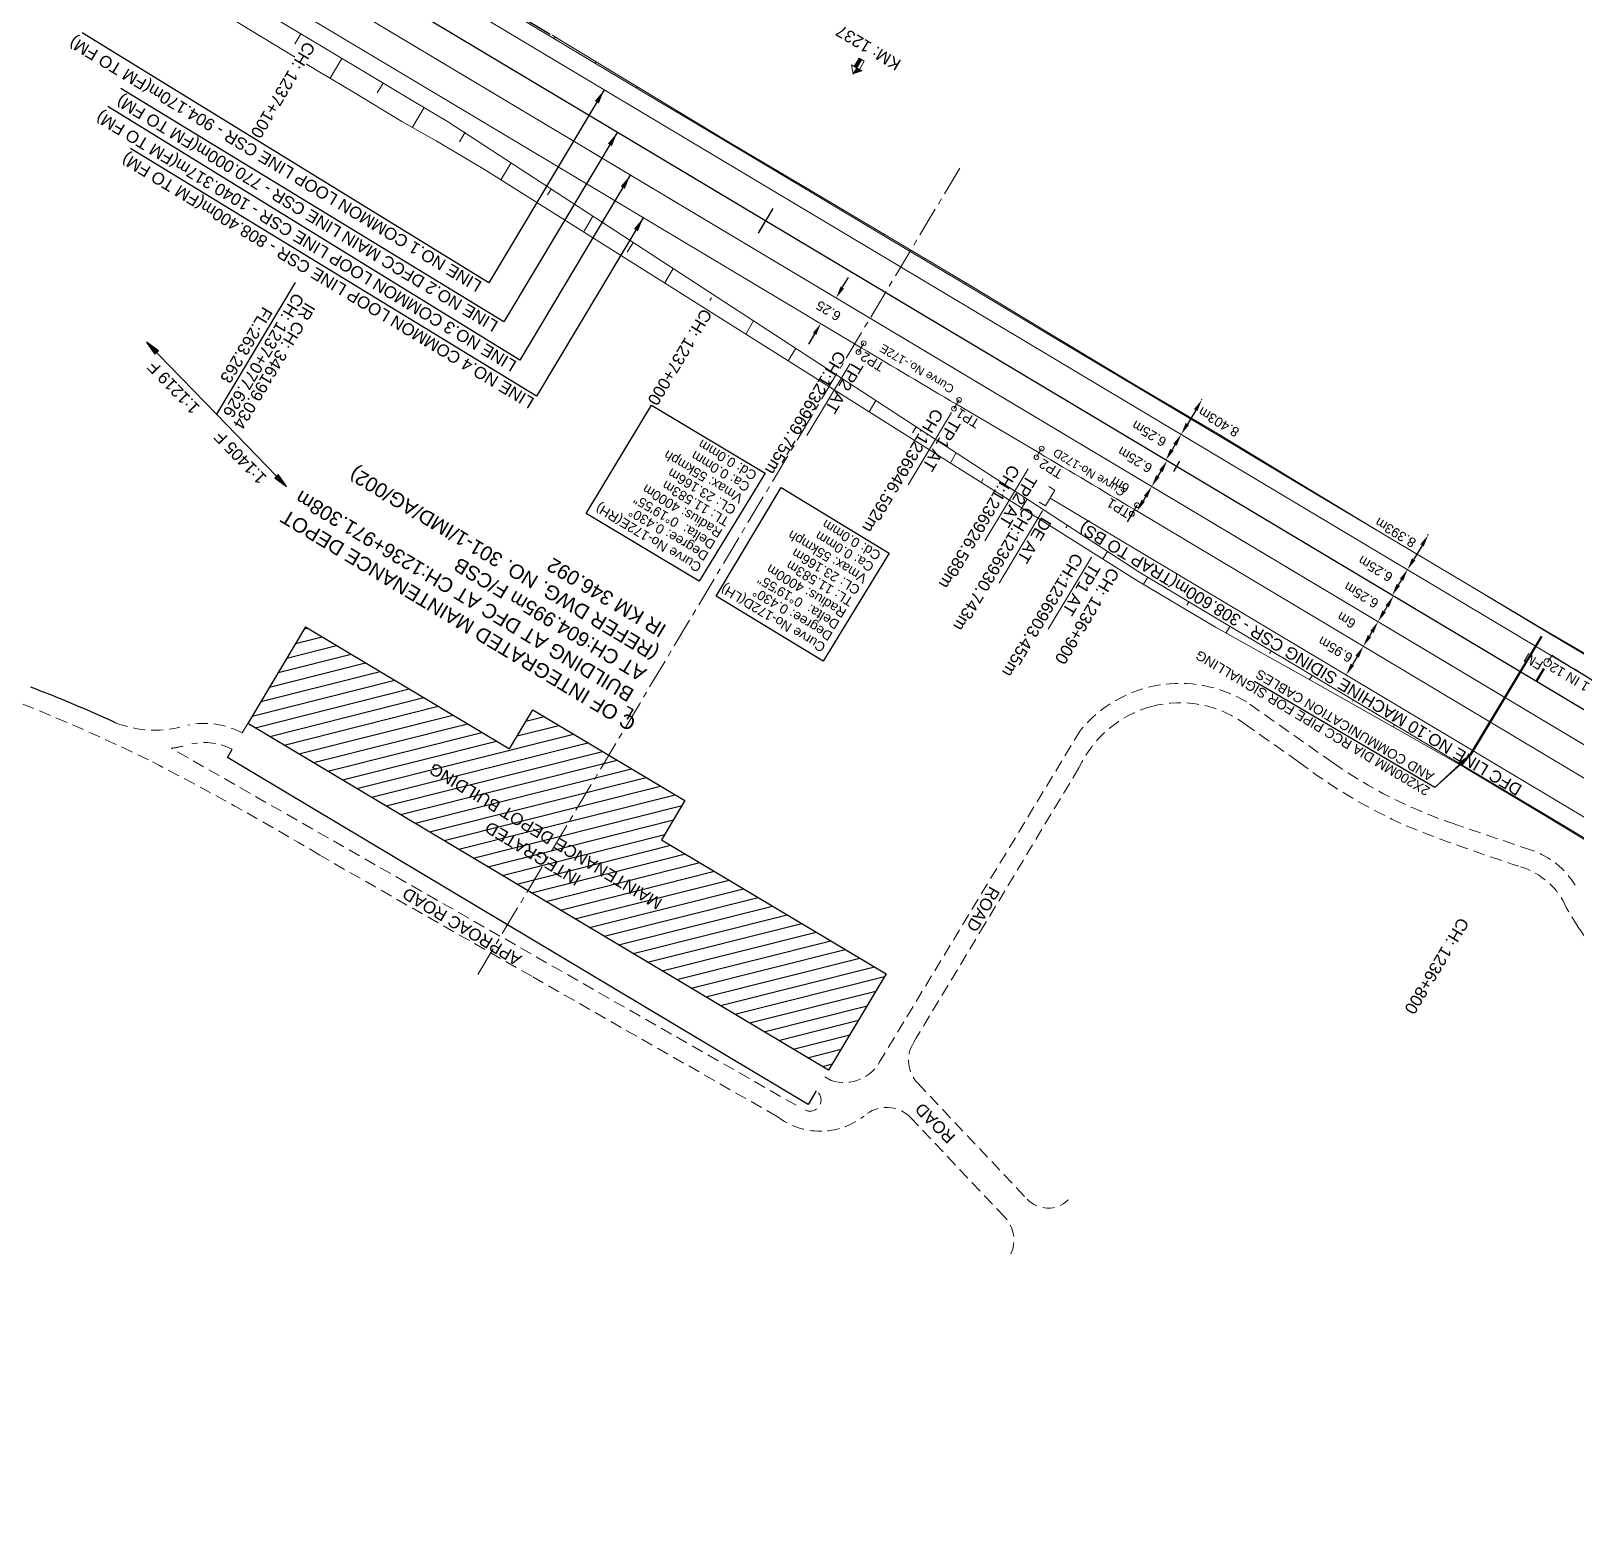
# Model space of a CAD drawing. Header units: metres. Extents: x 593990 to 611207, y 3401545 to 3411811.
# Drawn here: x 605850 to 606172.5, y 3404382.6 to 3404693.2 of the extents above; entities that cross this region are included whole.
import ezdxf
from ezdxf.enums import TextEntityAlignment as Align

# ---------------------------------------------------------------- set-up
doc = ezdxf.new("R2010")
doc.units = ezdxf.units.M
doc.header["$MEASUREMENT"] = 0
for name, pattern in [('CENTER', [2, 1.25, -0.25, 0.25, -0.25]), ('CENTER2', [1.125, 0.75, -0.125, 0.125, -0.125]), ('DASHED', [0.75, 0.5, -0.25])]:
    doc.linetypes.add(name, pattern=pattern)
for name, color, linetype, lineweight in [('C-ALIG-DG-LINE', 1, 'CENTER2', 70), ('C-ALIG-LABL-DG', 1, 'Continuous', 25), ('C-ALIG-LABL-DG-MARK', 1, 'Continuous', 25), ('Cardinal_Leader', 10, 'Continuous', 0), ('Km post', 1, 'Continuous', 13), ("NEW CHAWAPAIL STN. SRJ's", 10, 'Continuous', 0), ('Proposed Curve_Details', 10, 'Continuous', 0), ('PROPOSED DFCC TOE LINE', 239, 'Continuous', 0), ('PROPOSED DFCC TOE SLOPES', 239, 'Continuous', 0), ('PROPOSED DFCC TRACK', 1, 'Continuous', 0), ('PROPOSED DRAIN CUM RETAINING WALL', 144, 'Continuous', 30), ('PROPOSED FORMATION LINE - PLAN', 187, 'Continuous', 0), ('PROPOSED GRADES IN PLAN', 10, 'Continuous', 0), ('proposed structure', 1, 'Continuous', 0)]:
    doc.layers.add(name, color=color, linetype=linetype, lineweight=lineweight)
for name, color, linetype in [('C-ROAD', 7, 'Continuous'), ('PROPOSED FEATURES', 10, 'Continuous'), ('PROPOSED TEXT', 1, 'Continuous'), ('Signalling cable pipes', 234, 'Continuous')]:
    doc.layers.add(name, color=color, linetype=linetype)
doc.styles.add('Arial', font='arial.ttf')
doc.styles.get("Standard").update_dxf_attribs({"font": 'arial.ttf'})
doc.styles.add('Style-Arial', font='arial.ttf')
doc.dimstyles.get("Standard").update_dxf_attribs({"dimtxt": 0.18, "dimasz": 0.18, "dimexe": 0.18, "dimexo": 0.0625, "dimgap": 0.09, "dimtad": 0, "dimtih": 1, "dimtoh": 1, "dimdec": 4, "dimzin": 0, "dimdsep": 46, "dimtxsty": 'Standard', "dimcen": 0.09, "dimadec": 0, "dimazin": 0, "dimtfac": 1, "dimtdec": 4, "dimtofl": 0, "dimtmove": 0, "dimatfit": 3, "dimfxl": 1, "dimtolj": 1, "dimtzin": 0, "dimarcsym": 0})

# ---------------------------------------------------------------- blocks, each defined once
blk = doc.blocks.new('*D296')
at = {"layer": 'Defpoints', "color": 0, "transparency": 16777216}
for p in [(606134.67, 3404575.12), (606131.32, 3404569.84), (606131.47, 3404569.75)]:
    blk.add_point(p, dxfattribs=at)
at = {"layer": 'PROPOSED DFCC TRACK', "color": 0, "lineweight": -2, "transparency": 16777216}
for p, q in [((606134.57, 3404575.18), (606134.42, 3404575.27)), ((606133.24, 3404573.06), (606132.6, 3404571.99)), ((606131.36, 3404569.82), (606131.21, 3404569.91))]:
    blk.add_line(p, q, dxfattribs=at)
at = {"layer": 'PROPOSED DFCC TRACK', "color": 0, "transparency": 16777216}
for points in [[(606132.89, 3404573.28), (606133.6, 3404572.85), (606134.53, 3404575.21)], [(606132.24, 3404572.2), (606132.96, 3404571.77), (606131.32, 3404569.84)]]:
    blk.add_solid(points, dxfattribs=at)
at = {"layer": 'PROPOSED DFCC TRACK', "color": 0, "lineweight": 0, "transparency": 16777216, "insert": (606127.82, 3404575.4), "char_height": 2, "attachment_point": 5, "rotation": 149, "style": 'Style-Arial'}
blk.add_mtext('\\A1;6.25m', dxfattribs=at)
blk = doc.blocks.new('TerminatorOpen_0.5')
at = {"color": 0, "linetype": 'ByBlock', "lineweight": -2}
for q in [(-1, 0.25), (-1, 0), (-1, -0.25)]:
    blk.add_line((0, 0), q, dxfattribs=at)
blk = doc.blocks.new('*D297')
at = {"layer": 'Defpoints', "color": 0, "transparency": 16777216}
for p in [(606131.47, 3404569.75), (606128.24, 3404564.69), (606128.39, 3404564.6)]:
    blk.add_point(p, dxfattribs=at)
at = {"layer": 'PROPOSED DFCC TRACK', "color": 0, "lineweight": -2, "transparency": 16777216}
for p, q in [((606131.36, 3404569.82), (606131.21, 3404569.91)), ((606130.04, 3404567.7), (606129.52, 3404566.84)), ((606128.28, 3404564.67), (606128.13, 3404564.76))]:
    blk.add_line(p, q, dxfattribs=at)
at = {"layer": 'PROPOSED DFCC TRACK', "color": 0, "transparency": 16777216}
for points in [[(606129.68, 3404567.91), (606130.39, 3404567.48), (606131.32, 3404569.84)], [(606129.17, 3404567.05), (606129.88, 3404566.62), (606128.24, 3404564.69)]]:
    blk.add_solid(points, dxfattribs=at)
at = {"layer": 'PROPOSED DFCC TRACK', "color": 0, "lineweight": 0, "transparency": 16777216, "insert": (606124.72, 3404570.16), "char_height": 2, "attachment_point": 5, "rotation": 149, "style": 'Style-Arial'}
blk.add_mtext('\\A1;6m', dxfattribs=at)
blk = doc.blocks.new('*D298')
at = {"layer": 'Defpoints', "color": 0, "transparency": 16777216}
for p in [(606128.39, 3404564.6), (606124.68, 3404558.73), (606124.82, 3404558.64)]:
    blk.add_point(p, dxfattribs=at)
at = {"layer": 'PROPOSED DFCC TRACK', "color": 0, "lineweight": -2, "transparency": 16777216}
for p, q in [((606126.96, 3404562.55), (606125.96, 3404560.87)), ((606128.28, 3404564.67), (606128.13, 3404564.76)), ((606124.72, 3404558.7), (606124.57, 3404558.79))]:
    blk.add_line(p, q, dxfattribs=at)
at = {"layer": 'PROPOSED DFCC TRACK', "color": 0, "transparency": 16777216}
for points in [[(606126.6, 3404562.76), (606127.32, 3404562.33), (606128.24, 3404564.69)], [(606125.6, 3404561.09), (606126.32, 3404560.66), (606124.68, 3404558.73)]]:
    blk.add_solid(points, dxfattribs=at)
at = {"layer": 'PROPOSED DFCC TRACK', "color": 0, "lineweight": 0, "transparency": 16777216, "insert": (606122.41, 3404564.04), "char_height": 2, "attachment_point": 5, "rotation": 149, "style": 'Style-Arial'}
blk.add_mtext('\\A1;6.95m', dxfattribs=at)
blk = doc.blocks.new('*D299')
at = {"layer": 'Defpoints', "color": 0, "transparency": 16777216}
for p in [(606137.62, 3404580.64), (606134.27, 3404575.36), (606134.42, 3404575.27)]:
    blk.add_point(p, dxfattribs=at)
at = {"layer": 'PROPOSED DFCC TRACK', "color": 0, "lineweight": -2, "transparency": 16777216}
for p, q in [((606136.19, 3404578.58), (606135.55, 3404577.51)), ((606137.52, 3404580.7), (606137.37, 3404580.79)), ((606134.31, 3404575.34), (606134.16, 3404575.42))]:
    blk.add_line(p, q, dxfattribs=at)
at = {"layer": 'PROPOSED DFCC TRACK', "color": 0, "transparency": 16777216}
for points in [[(606135.84, 3404578.79), (606136.55, 3404578.37), (606137.48, 3404580.73)], [(606135.19, 3404577.72), (606135.91, 3404577.29), (606134.27, 3404575.36)]]:
    blk.add_solid(points, dxfattribs=at)
at = {"layer": 'PROPOSED DFCC TRACK', "color": 0, "lineweight": 0, "transparency": 16777216, "insert": (606130.77, 3404580.88), "char_height": 2, "attachment_point": 5, "rotation": 149, "style": 'Style-Arial'}
blk.add_mtext('\\A1;6.25m', dxfattribs=at)
blk = doc.blocks.new('*D184')
at = {"layer": 'Defpoints', "color": 0, "transparency": 16777216}
for p in [(606141.93, 3404587.84), (606137.48, 3404580.73), (606137.62, 3404580.64)]:
    blk.add_point(p, dxfattribs=at)
at = {"layer": 'PROPOSED DFCC TRACK', "color": 0, "lineweight": -2, "transparency": 16777216}
for p, q in [((606141.82, 3404587.91), (606141.67, 3404587.99)), ((606140.5, 3404585.78), (606138.76, 3404582.87)), ((606137.52, 3404580.7), (606137.37, 3404580.79))]:
    blk.add_line(p, q, dxfattribs=at)
at = {"layer": 'PROPOSED DFCC TRACK', "color": 0, "transparency": 16777216}
for points in [[(606140.14, 3404586), (606140.86, 3404585.57), (606141.78, 3404587.93)], [(606138.4, 3404583.09), (606139.12, 3404582.66), (606137.48, 3404580.73)]]:
    blk.add_solid(points, dxfattribs=at)
at = {"layer": 'PROPOSED DFCC TRACK', "color": 0, "lineweight": 0, "transparency": 16777216, "insert": (606134.96, 3404588.45), "char_height": 2, "attachment_point": 5, "rotation": 149, "style": 'Style-Arial'}
blk.add_mtext('\\A1;8.393m', dxfattribs=at)
blk = doc.blocks.new('*D185')
at = {"layer": 'Defpoints', "color": 0, "transparency": 16777216}
for p in [(606087.42, 3404603.36), (606084.06, 3404598.08), (606084.21, 3404597.99)]:
    blk.add_point(p, dxfattribs=at)
at = {"layer": 'PROPOSED DFCC TRACK', "color": 0, "lineweight": -2, "transparency": 16777216}
for p, q in [((606085.99, 3404601.3), (606085.35, 3404600.23)), ((606087.31, 3404603.42), (606087.16, 3404603.51)), ((606084.11, 3404598.06), (606083.96, 3404598.15))]:
    blk.add_line(p, q, dxfattribs=at)
at = {"layer": 'PROPOSED DFCC TRACK', "color": 0, "transparency": 16777216}
for points in [[(606084.99, 3404600.44), (606085.7, 3404600.01), (606084.06, 3404598.08)], [(606085.63, 3404601.51), (606086.35, 3404601.09), (606087.27, 3404603.45)]]:
    blk.add_solid(points, dxfattribs=at)
at = {"layer": 'PROPOSED DFCC TRACK', "color": 0, "lineweight": 0, "transparency": 16777216, "insert": (606080.57, 3404603.64), "char_height": 2, "attachment_point": 5, "rotation": 149, "style": 'Style-Arial'}
blk.add_mtext('\\A1;6.25m', dxfattribs=at)
blk = doc.blocks.new('*D186')
at = {"layer": 'Defpoints', "color": 0, "transparency": 16777216}
for p in [(606084.21, 3404597.99), (606080.99, 3404592.93), (606081.13, 3404592.84)]:
    blk.add_point(p, dxfattribs=at)
at = {"layer": 'PROPOSED DFCC TRACK', "color": 0, "lineweight": -2, "transparency": 16777216}
for p, q in [((606084.11, 3404598.06), (606083.96, 3404598.15)), ((606082.78, 3404595.94), (606082.27, 3404595.08)), ((606081.03, 3404592.91), (606080.88, 3404593))]:
    blk.add_line(p, q, dxfattribs=at)
at = {"layer": 'PROPOSED DFCC TRACK', "color": 0, "transparency": 16777216}
for points in [[(606082.42, 3404596.15), (606083.14, 3404595.72), (606084.06, 3404598.08)], [(606081.91, 3404595.29), (606082.63, 3404594.86), (606080.99, 3404592.93)]]:
    blk.add_solid(points, dxfattribs=at)
at = {"layer": 'PROPOSED DFCC TRACK', "color": 0, "lineweight": 0, "transparency": 16777216, "insert": (606077.46, 3404598.4), "char_height": 2, "attachment_point": 5, "rotation": 149, "style": 'Style-Arial'}
blk.add_mtext('\\A1;6m', dxfattribs=at)
blk = doc.blocks.new('*D187')
at = {"layer": 'Defpoints', "color": 0, "transparency": 16777216}
for p in [(606090.37, 3404608.88), (606087.01, 3404603.6), (606087.16, 3404603.51)]:
    blk.add_point(p, dxfattribs=at)
at = {"layer": 'PROPOSED DFCC TRACK', "color": 0, "lineweight": -2, "transparency": 16777216}
for p, q in [((606088.94, 3404606.82), (606088.3, 3404605.75)), ((606090.26, 3404608.94), (606090.11, 3404609.03)), ((606087.06, 3404603.58), (606086.91, 3404603.66))]:
    blk.add_line(p, q, dxfattribs=at)
at = {"layer": 'PROPOSED DFCC TRACK', "color": 0, "transparency": 16777216}
for points in [[(606088.58, 3404607.03), (606089.3, 3404606.61), (606090.22, 3404608.97)], [(606087.94, 3404605.96), (606088.65, 3404605.53), (606087.01, 3404603.6)]]:
    blk.add_solid(points, dxfattribs=at)
at = {"layer": 'PROPOSED DFCC TRACK', "color": 0, "lineweight": 0, "transparency": 16777216, "insert": (606083.51, 3404609.12), "char_height": 2, "attachment_point": 5, "rotation": 149, "style": 'Style-Arial'}
blk.add_mtext('\\A1;6.25m', dxfattribs=at)
blk = doc.blocks.new('*D171')
at = {"layer": 'Defpoints', "color": 0, "transparency": 16777216}
for p in [(606094.68, 3404616.09), (606090.22, 3404608.97), (606090.37, 3404608.88)]:
    blk.add_point(p, dxfattribs=at)
at = {"layer": 'PROPOSED DFCC TRACK', "color": 0, "lineweight": -2, "transparency": 16777216}
for p, q in [((606093.25, 3404614.03), (606091.5, 3404611.11)), ((606094.57, 3404616.15), (606094.42, 3404616.24)), ((606090.26, 3404608.94), (606090.11, 3404609.03))]:
    blk.add_line(p, q, dxfattribs=at)
at = {"layer": 'PROPOSED DFCC TRACK', "color": 0, "transparency": 16777216}
for points in [[(606092.89, 3404614.25), (606093.61, 3404613.82), (606094.53, 3404616.18)], [(606091.14, 3404611.33), (606091.86, 3404610.9), (606090.22, 3404608.97)]]:
    blk.add_solid(points, dxfattribs=at)
at = {"layer": 'PROPOSED DFCC TRACK', "color": 0, "lineweight": 0, "transparency": 16777216, "insert": (606098.06, 3404611.54), "char_height": 2, "attachment_point": 5, "rotation": 149, "style": 'Style-Arial'}
blk.add_mtext('\\A1;8.403m', dxfattribs=at)
blk = doc.blocks.new('Direction')
h = blk.add_hatch(color=256)
h.dxf.hatch_style = 1
h.paths.add_polyline_path([(-5.537, 0), (-4.745, -0.129), (-4.745, 0.135)])
blk.add_lwpolyline([(-5.537, 0), (-4.745, -0.129), (-4.745, 0.135)], close=True)
blk.add_lwpolyline([(0, 0), (-5.537, 0)])
blk = doc.blocks.new('Tick Hor')
blk.add_lwpolyline([(-0.5, 0), (0.5, 0)])
blk = doc.blocks.new('KM Post')
at = {"layer": 'Km post', "lineweight": 13}
h = blk.add_hatch(color=256, dxfattribs=at)
h.paths.add_polyline_path([(0, -8.9), (1.63, -8.9), (1.63, -3.79), (0, -3.79)])
h.paths.add_polyline_path([(0, -3.79), (0, 0), (-3.36, -3.79)])
for p, q in [((0, -8.9), (0, 0)), ((3.13, -3.79), (0, 0)), ((3.13, -3.79), (-3.36, -3.79))]:
    blk.add_line(p, q, dxfattribs=at)
blk.add_lwpolyline([(1.63, -3.79), (1.63, -8.9), (-1.63, -8.9), (-1.63, -3.79)], dxfattribs=at)
blk = doc.blocks.new('*D164')
at = {"layer": 'Defpoints', "color": 0, "transparency": 16777216}
for p in [(606018.17, 3404637.46), (606018.17, 3404637.46), (606014.96, 3404632.1)]:
    blk.add_point(p, dxfattribs=at)
at = {"layer": 'PROPOSED DFCC TRACK', "color": 0, "lineweight": -2, "transparency": 16777216}
for p, q in [((606019.45, 3404639.61), (606020.73, 3404641.75)), ((606013.68, 3404629.95), (606012.4, 3404627.8))]:
    blk.add_line(p, q, dxfattribs=at)
at = {"layer": 'PROPOSED DFCC TRACK', "color": 0, "transparency": 16777216}
for points in [[(606019.09, 3404639.82), (606019.81, 3404639.39), (606018.17, 3404637.46)], [(606013.32, 3404630.16), (606014.04, 3404629.74), (606014.96, 3404632.1)]]:
    blk.add_solid(points, dxfattribs=at)
at = {"layer": 'PROPOSED DFCC TRACK', "color": 0, "lineweight": 0, "transparency": 16777216, "insert": (606016.56, 3404634.78), "char_height": 2, "attachment_point": 5, "rotation": 149, "style": 'Style-Arial'}
blk.add_mtext('\\A1;6.25', dxfattribs=at)

msp = doc.modelspace()

# ---------------------------------------------------------------- hatches: boundary and pattern name
at = {"layer": 'PROPOSED FEATURES', "ltscale": 0.2}
h = msp.add_hatch(dxfattribs=at)
h.set_pattern_fill('ANSI31', color=10, scale=20, angle=-30.86232543)
edge = h.paths.add_edge_path()
edge.add_line((605907.3683, 3404568.7375), (605949.9579, 3404543.2861))
edge.add_line((605949.9579, 3404543.2861), (605954.8338, 3404551.4453))
edge.add_line((605954.8338, 3404551.4453), (605986.5947, 3404532.4651))
edge.add_line((605986.5947, 3404532.4651), (605981.7188, 3404524.306))
edge.add_line((605981.7188, 3404524.306), (606028.6005, 3404496.2898))
edge.add_line((606028.6005, 3404496.2898), (606016.5813, 3404476.1484))
edge.add_line((606016.5821, 3404476.1478), (605895.3301, 3404548.6074))
edge.add_line((605907.3683, 3404568.7375), (605895.3364, 3404548.6037))
h.paths.add_polyline_path([(605983.0002, 3404511.9793), (605933.9857, 3404541.4269), (605931.9873, 3404538.1006), (605981.0017, 3404508.653)], flags=24)
h.paths.add_polyline_path([(605966.8762, 3404516.4269), (605945.6423, 3404529.1842), (605943.6452, 3404525.8601), (605964.8791, 3404513.1028)], flags=24)

# ---------------------------------------------------------------- linework, layer by layer
at = {"color": 3, "linetype": 'Continuous', "lineweight": -3}
msp.add_line((606060.5284, 3404605.0791), (606060.5261, 3404605.0805), dxfattribs=at)
at = {"color": 1}
for points in [[(605907.3683, 3404568.7375), (605895.3364, 3404548.6037)], [(606016.5821, 3404476.1478), (605895.3301, 3404548.6074)]]:
    msp.add_lwpolyline(points, dxfattribs=at)
at = {"color": 1, "flags": 128}
for points in [[(605907.3683, 3404568.7375), (605949.9579, 3404543.2861), (605954.8338, 3404551.4453), (605986.5947, 3404532.4651), (605981.7188, 3404524.306), (606028.6005, 3404496.2898), (606016.5813, 3404476.1484)], [(605907.3683, 3404568.7375), (605949.9579, 3404543.2861), (605954.8338, 3404551.4453), (605986.5947, 3404532.4651), (605981.7188, 3404524.306), (606028.6005, 3404496.2898), (606016.5813, 3404476.1484)], [(606014.0166, 3404471.8505), (606012.3229, 3404469.0123), (605891.065, 3404541.4755), (605892.0881, 3404543.1863)]]:
    msp.add_lwpolyline(points, dxfattribs=at)
at = {"layer": 'C-ALIG-DG-LINE', "color": 1, "linetype": 'Continuous', "lineweight": 30, "flags": 128}
msp.add_lwpolyline([(606968.149, 3404077.0385), (604380.3628, 3405623.4864)], dxfattribs=at)
at = {"layer": 'C-ALIG-LABL-DG', "color": 1, "linetype": 'Continuous', "lineweight": 25}
msp.add_line((606003.3996, 3404653.5678), (606002.1172, 3404651.4218), dxfattribs=at)
at = {"layer": 'C-ALIG-LABL-DG-MARK', "color": 1, "linetype": 'Continuous', "lineweight": 25}
msp.add_line((606080.4465, 3404593.2543), (606078.9075, 3404590.6791), dxfattribs=at)
at = {"layer": 'C-ROAD', "color": 1, "linetype": 'Continuous', "lineweight": -3, "flags": 128}
msp.add_lwpolyline([(605867.8246, 3404548.6738, 0.01495669), (605850.0365, 3404556.1682)], format="xyb", dxfattribs=at)
msp.add_lwpolyline([(605867.8246, 3404548.6738, 0.01495669), (605850.0365, 3404556.1682)], format="xyb", dxfattribs=at)
at = {"layer": 'Cardinal_Leader', "linetype": 'Continuous', "lineweight": 13}
for p, q in [((606022.8347, 3404626.1561), (606023.9227, 3404627.9769)), ((606042.7539, 3404614.3306), (606043.842, 3404616.1514)), ((606059.9832, 3404604.1694), (606061.0713, 3404605.9902)), ((606079.9088, 3404592.3547), (606080.9969, 3404594.1754))]:
    msp.add_line(p, q, dxfattribs=at)
for centre in [(606022.8347, 3404626.1561), (606023.9227, 3404627.9769), (606043.842, 3404616.1514), (606042.7539, 3404614.3306), (606059.9832, 3404604.1694), (606061.0713, 3404605.9902), (606080.9969, 3404594.1754), (606079.9088, 3404592.3547)]:
    msp.add_circle(centre, 0.5, dxfattribs=at)
at = {"layer": "NEW CHAWAPAIL STN. SRJ's", "linetype": 'CENTER', "lineweight": 0, "ltscale": 5}
msp.add_lwpolyline([(606043.9966, 3404664.584), (605943.2347, 3404495.9717)], dxfattribs=at)
at = {"layer": "NEW CHAWAPAIL STN. SRJ's", "lineweight": 13, "flags": 128}
for points in [[(606021.0933, 3404623.7747), (606012.053, 3404608.7102)], [(606042.2672, 3404613.4983), (606033.2269, 3404598.4338)], [(606058.2407, 3404601.7887), (606049.2004, 3404586.7242)], [(606061.2473, 3404592.9561), (606052.207, 3404577.8916)]]:
    msp.add_lwpolyline(points, dxfattribs=at)
at = {"layer": 'PROPOSED DFCC TOE LINE', "lineweight": 0, "flags": 128}
for points in [[(606080.7677, 3404578.6057), (605944.7785, 3404664.2545), (605934.6394, 3404670.2834), (605927.5036, 3404674.3352), (605917.3925, 3404680.4109), (605910.36, 3404684.6357), (605893.229, 3404694.9572), (605875.799, 3404704.7784), (605858.663, 3404715.0915), (605847.4381, 3404721.6683)], [(605958.85, 3404692.3233), (605960.8378, 3404691.1276), (605977.9462, 3404680.7683), (605995.0546, 3404670.409), (606012.2583, 3404660.2092), (606029.4811, 3404650.0411), (606046.6245, 3404639.7404), (606063.7403, 3404629.3935), (606080.8866, 3404619.0975), (606098.11, 3404608.9305), (606115.2176, 3404598.5698), (606132.32, 3404588.2005), (606149.5125, 3404577.9819), (606166.6967, 3404567.7494), (606183.9859, 3404557.6925), (606201.286, 3404547.654), (606218.2897, 3404537.1194), (606235.3905, 3404526.7474), (606252.5325, 3404516.4442), (606269.715, 3404506.2089), (606320.0936, 3404475.9254), (606334.8475, 3404461.9001)], [(606186.5711, 3404516.6504), (606183.9033, 3404518.5662), (606166.8232, 3404528.9729), (606149.6554, 3404539.2328), (606132.2799, 3404549.1452), (606114.834, 3404558.9399), (606097.3786, 3404568.7186), (606080.7677, 3404578.6057)]]:
    msp.add_lwpolyline(points, dxfattribs=at)
at = {"layer": 'PROPOSED DFCC TOE SLOPES', "flags": 128}
for points in [[(605906.4037, 3404692.6016), (605905.1773, 3404690.5494)], [(605959.2902, 3404691.5769), (605959.5019, 3404691.9312)], [(605914.9877, 3404687.4718), (605912.5181, 3404683.3392)], [(605967.8742, 3404686.4472), (605967.9663, 3404686.6013)], [(605923.5717, 3404682.3421), (605922.3308, 3404680.2656)], [(605976.4583, 3404681.3174), (605976.6127, 3404681.5758)], [(605932.1557, 3404677.2123), (605929.6933, 3404673.0918)], [(605985.0423, 3404676.1876), (605985.1046, 3404676.2919)], [(605940.7398, 3404672.0825), (605939.5434, 3404670.0806)], [(605993.6263, 3404671.0578), (605993.7211, 3404671.2164)], [(605950.2879, 3404665.6612), (605948.1705, 3404662.1181)], [(606002.2103, 3404665.9281), (606002.2629, 3404666.0161)], [(605958.6725, 3404660.1979), (605957.9359, 3404658.9652)], [(606010.7944, 3404660.7983), (606010.9174, 3404661.0042)], [(606019.3784, 3404655.6685), (606019.4528, 3404655.7931)], [(605967.3993, 3404654.5117), (605965.5273, 3404651.3792)], [(605975.784, 3404649.0484), (605974.5535, 3404646.9893)], [(606027.9624, 3404650.5388), (606028.1387, 3404650.8337)], [(606036.5464, 3404645.409), (606036.6315, 3404645.5513)], [(605984.1687, 3404643.585), (605982.3715, 3404640.5777)], [(606045.1305, 3404640.2792), (606045.2883, 3404640.5433)], [(605992.1547, 3404637.4546), (605991.8148, 3404636.8859)], [(606000.9381, 3404632.6584), (605999.2993, 3404629.9162)], [(606053.7145, 3404635.1495), (606053.7814, 3404635.2615)], [(606062.2985, 3404630.0197), (606062.4062, 3404630.2)], [(606009.7185, 3404626.9372), (606008.1628, 3404624.3338)], [(606070.8825, 3404624.8899), (606070.9298, 3404624.969)], [(606017.3059, 3404620.1396), (606016.8728, 3404619.4148)], [(606079.4665, 3404619.7601), (606079.5502, 3404619.9001)], [(606026.4879, 3404616.0105), (606025.0665, 3404613.632)], [(606088.0506, 3404614.6304), (606088.1032, 3404614.7184)], [(606034.8979, 3404610.5307), (606034.1341, 3404609.3113)], [(606096.6346, 3404609.5006), (606096.7675, 3404609.723)], [(606043.2573, 3404605.0839), (606042.0184, 3404603.0108)], [(606105.2186, 3404604.3708), (606105.2745, 3404604.4643)], [(606048.8951, 3404599.6442), (606048.462, 3404598.9194)], [(606113.8026, 3404599.2411), (606113.8841, 3404599.3774)], [(606115.1408, 3404598.4414), (606115.2176, 3404598.5698)], [(606058.0395, 3404595.4521), (606056.6557, 3404593.1366)], [(606066.447, 3404589.9738), (606066.1072, 3404589.4051)], [(606083.2312, 3404579.1251), (606082.3559, 3404577.6604)], [(606148.1387, 3404578.722), (606148.1725, 3404578.7784)], [(606091.8152, 3404573.9954), (606091.3821, 3404573.2705)], [(606156.744, 3404573.6277), (606156.7652, 3404573.6632)], [(606100.3993, 3404568.8656), (606099.5759, 3404567.4877)], [(606165.3068, 3404568.4625), (606165.3573, 3404568.5469)], [(606108.9833, 3404563.7358), (606108.6434, 3404563.1671)], [(606117.5673, 3404558.6061), (606117.03, 3404557.707)], [(606126.1513, 3404553.4763), (606125.9521, 3404553.143)], [(606134.7354, 3404548.3465), (606134.467, 3404547.8975)], [(606143.3194, 3404543.2168), (606143.2371, 3404543.079)], [(606151.9034, 3404538.087), (606151.8164, 3404537.9413)], [(606160.4874, 3404532.9572), (606160.4439, 3404532.8843)], [(606166.9104, 3404529.1189), (606166.9057, 3404529.111)], [(606169.0715, 3404527.8275), (606168.9732, 3404527.663)]]:
    msp.add_lwpolyline(points, dxfattribs=at)
at = {"layer": 'PROPOSED DFCC TRACK', "linetype": 'Continuous', "flags": 128}
for points in [[(604467.4459, 3405564.165), (606726.5509, 3404214.1353)], [(604507.9882, 3405554.4991), (606316.006, 3404474.0368)], [(604542.0713, 3405512.2883), (606023.3787, 3404627.0665)], [(606060.5261, 3404605.0805), (606043.2991, 3404615.2403)], [(606354.3835, 3404429.5509), (606080.4465, 3404593.2543)]]:
    msp.add_lwpolyline(points, dxfattribs=at)
for points in [[(606043.2991, 3404615.2403, -0.0014479), (606023.3787, 3404627.0665)], [(606080.4465, 3404593.2543, 0.0014479), (606060.5261, 3404605.0805)]]:
    msp.add_lwpolyline(points, format="xyb", dxfattribs=at)
at = {"layer": 'PROPOSED DFCC TRACK', "linetype": 'Continuous', "lineweight": 25}
for points in [[(606003.3732, 3404600.8401), (605989.5506, 3404578.2858), (605965.9712, 3404592.4132), (605979.595, 3404615.087)], [(606029.2707, 3404584.1184), (606015.448, 3404561.564), (605993.1485, 3404575.1859), (606006.7116, 3404597.8721)]]:
    msp.add_lwpolyline(points, close=True, dxfattribs=at)
at = {"layer": 'PROPOSED DFCC TRACK', "linetype": 'Continuous'}
msp.add_lwpolyline([(606062.566, 3404598.0868), (606063.8536, 3404597.3174), (606061.8776, 3404594.0108), (606060.59, 3404594.7803)], dxfattribs=at)
at = {"layer": 'PROPOSED DFCC TRACK', "color": 10, "linetype": 'Continuous', "lineweight": 13, "flags": 128}
msp.add_lwpolyline([(606166.7169, 3404561.3096), (606167.5719, 3404562.7403)], dxfattribs=at)
msp.add_lwpolyline([(606166.7169, 3404561.3096), (606167.5719, 3404562.7403)], dxfattribs=at)
at = {"layer": 'PROPOSED DFCC TRACK', "linetype": 'Continuous', "lineweight": 25}
msp.add_lwpolyline([(606268.3803, 3404495.2165, -0.02078913), (606229.7982, 3404520.5065), (606206.1539, 3404537.4504, 0.02078909), (606167.5719, 3404562.7403)], format="xyb", dxfattribs=at)
at = {"layer": 'PROPOSED DFCC TRACK', "linetype": 'Continuous', "lineweight": 0, "const_width": 0.5, "flags": 128}
msp.add_lwpolyline([(606165.9688, 3404560.0578), (606164.3658, 3404557.3753)], dxfattribs=at)
at = {"layer": 'PROPOSED DFCC TRACK', "color": 10, "linetype": 'DASHED', "lineweight": 13, "ltscale": 5}
for points in [[(606103.8935, 3404553.0713, 0.3707494), (606069.1879, 3404547.1791, 0.3707494)], [(606208.7713, 3404481.6505), (606190.2056, 3404492.5973), (606181.6246, 3404497.6705, -0.0738598), (606175.47, 3404502.9169, -0.0341063), (606173.0957, 3404506.0633), (606170.6944, 3404509.9973, 0.2213478), (606161.0549, 3404518.6682, -0.01670675), (606137.1596, 3404527.2035, -0.05749251), (606114.7043, 3404540.5716), (606104.0731, 3404548.0536, 0.23621234), (606084.006, 3404552.1345, 0.21974945), (606068.864, 3404539.3302), (606048.7578, 3404505.9125)], [(606069.1879, 3404547.1791), (606027.566, 3404478.4491, -0.37638849), (606017.1172, 3404474.0033), (606015.7781, 3404474.8024)], [(606146.7786, 3404527.7451, -0.07152904), (606121.9124, 3404540.39)], [(606172.4623, 3404514.8032, 0.1765938), (606163.3868, 3404522.1004)], [(606049.2734, 3404506.7694), (606034.8382, 3404482.7772), (606034.2887, 3404481.8638, 0.33646215), (606035.1966, 3404473.4498), (606058.0601, 3404449.2307, 0.41421356), (606066.5419, 3404448.9865), (606066.6638, 3404449.1016)]]:
    msp.add_lwpolyline(points, format="xyb", dxfattribs=at)
for points in [[(606121.9124, 3404540.39), (606103.8935, 3404553.0713)], [(606009.8172, 3404468.8308), (605879.3596, 3404543.3952)], [(606163.3868, 3404522.1004), (606146.7786, 3404527.7451)]]:
    msp.add_lwpolyline(points, dxfattribs=at)
at = {"layer": 'PROPOSED DFCC TRACK', "color": 10, "linetype": 'DASHED', "lineweight": 13, "ltscale": 5, "elevation": -890.2714}
msp.add_lwpolyline([(605894.1462, 3404546.612), (605895.3301, 3404548.6074)], dxfattribs=at)
at = {"layer": 'PROPOSED DFCC TRACK', "color": 10, "linetype": 'Continuous', "lineweight": 13}
msp.add_circle((606166.7169, 3404561.3096), 0.8, dxfattribs=at)
msp.add_circle((606166.7169, 3404561.3096), 0.8, dxfattribs=at)
at = {"layer": 'PROPOSED DFCC TRACK', "color": 10, "linetype": 'DASHED', "lineweight": 13, "ltscale": 5}
for centre, radius, start, end in [((605875.957, 3404570.0476), 22.8687, 249.169004, 283.159682), ((605886.2998, 3404532.1272, -890.2714), 16.4735, 61.55574, 102.345108), ((605875.957, 3404570.0476), 26.8687, 277.275267, 283.159682), ((605886.3027, 3404532.0507, 890.2714), 12.5488, 62.546145, 102.283273), ((606012.6962, 3404469.9382), 2.3238, 245.191408, 55.375813)]:
    msp.add_arc(centre, radius, start, end, dxfattribs=at)
at = {"layer": 'PROPOSED DRAIN CUM RETAINING WALL', "flags": 128}
msp.add_lwpolyline([(605958.4451, 3404692.5), (605956.737, 3404693.5205), (605917.1947, 3404717.1687), (605898.6793, 3404728.2346), (605880.4604, 3404739.1233), (605861.4897, 3404750.4658), (605842.7501, 3404761.6842)], dxfattribs=at)
at = {"layer": 'PROPOSED FORMATION LINE - PLAN', "lineweight": 0, "flags": 128}
for points in [[(606183.813, 3404557.4032), (606166.645, 3404567.6628), (606149.4769, 3404577.9223), (606132.3089, 3404588.1819), (606115.1408, 3404598.4414), (606097.9728, 3404608.7009), (606080.8047, 3404618.9605), (606063.6367, 3404629.22), (606046.4686, 3404639.4795), (606029.3006, 3404649.7391), (606012.1325, 3404659.9986), (605994.9645, 3404670.2582), (605977.7964, 3404680.5177), (605960.6284, 3404690.7772), (605950.5026, 3404696.8284), (605943.4603, 3404701.0368), (605933.3345, 3404707.0879), (605926.2923, 3404711.2963), (605909.1242, 3404721.5559), (605891.9562, 3404731.8154), (605874.7881, 3404742.0749), (605857.6201, 3404752.3345), (605840.452, 3404762.594)], [(606081.6086, 3404580.0948), (606081.6086, 3404580.0948), (605937.0369, 3404674.2953), (605929.9947, 3404678.5037), (605919.8689, 3404684.5548), (605912.8266, 3404688.7633), (605895.6586, 3404699.0228), (605878.4905, 3404709.2823), (605861.3225, 3404719.5419), (605854.9374, 3404723.23)], [(606186.7397, 3404517.269), (606184.0785, 3404518.8593), (606166.9104, 3404529.1189), (606149.7424, 3404539.3784), (606132.5743, 3404549.638), (606115.4063, 3404559.8975), (606098.2382, 3404570.157), (606081.6086, 3404580.0948)]]:
    msp.add_lwpolyline(points, dxfattribs=at)
at = {"layer": 'Signalling cable pipes', "lineweight": 30}
for points in [[(606150.5677, 3404542.1114), (606165.4394, 3404566.8355)], [(606150.7391, 3404542.0083), (606165.6108, 3404566.7325)]]:
    msp.add_lwpolyline(points, dxfattribs=at)

# ---------------------------------------------------------------- block references
at = {"layer": 'C-ALIG-LABL-DG', "color": 1, "linetype": 'Continuous', "lineweight": 25}
for name, p, xscale, yscale, zscale, rotation in [('Tick Hor', (606003.3996, 3404653.5678), 6.000000000000025, 6.000000000000025, 6.000000000000025, 239.137674570676), ('Direction', (605888.8235, 3404613.1459), 3.789791541545082, 3.789791541545082, 3.789791541545082, 134.1376745708241), ('Tick Hor', (606089.2399, 3404602.2701), 2.500000000000004, 2.500000000000004, 2.500000000000004, 239.137674570676)]:
    msp.add_blockref(name, p, dxfattribs=dict(at, xscale=xscale, yscale=yscale, zscale=zscale, rotation=rotation))

# ---------------------------------------------------------------- texts
at = {"layer": 'C-ALIG-LABL-DG', "color": 1, "style": 'Arial'}
for s, p in [('CH: 1237+000', (605990.274, 3404635.4373)), ('CH: 1236+800', (606148.3143, 3404508.2673))]:
    msp.add_text(s, height=2.5, rotation=239.137675, dxfattribs=at).set_placement(p)
at = {"layer": "NEW CHAWAPAIL STN. SRJ's", "lineweight": 13}
for s, p in [('LINE NO.1 COMMON LOOP LINE CSR - 904.170m(FM TO FM)', (605901.0585, 3404665.3957)), ('LINE NO.2 DFCC MAIN LINE CSR - 770.000m(FM TO FM)', (605907.7158, 3404655.1013)), ('LINE NO.3 COMMON LOOP LINE CSR - 1040.317m(FM TO FM)', (605907.4955, 3404649.2607)), ('LINE NO.4 COMMON LOOP LINE CSR - 808.400m(FM TO FM)', (605912.0289, 3404641.0344))]:
    msp.add_text(s, height=2.5, rotation=148.898117, dxfattribs=at).set_placement(p, align=Align.MIDDLE_CENTER)
at = {"layer": "NEW CHAWAPAIL STN. SRJ's", "color": 1, "lineweight": 13, "style": 'Arial'}
for s, rotation, p in [('MAINTENANCE DEPOT BUILDING', 149.002715, (605957.4942, 3404525.0407, 0.06)), ('MAINTENANCE DEPOT BUILDING', 149.002715, (605957.4942, 3404525.0407, 0.06)), (' INTEGRATED', 149.002715, (605955.2607, 3404521.1435, 0.06)), ('APPROAC ROAD', 149.002715, (605940.0197, 3404506.1296)), ('ROAD', 239.924593, (606048.8739, 3404509.7738)), ('ROAD', 134.528762, (606038.8221, 3404465.098))]:
    msp.add_text(s, height=2.5, rotation=rotation, dxfattribs=at).set_placement(p, align=Align.MIDDLE_CENTER)
at = {"layer": "NEW CHAWAPAIL STN. SRJ's", "lineweight": 13, "char_height": 2.5, "width": 40.880097, "attachment_point": 4, "rotation": 239.137675, "line_spacing_factor": 0.648, "style": 'Style-Arial'}
for s, insert in [('\\pxsm1;TP2 AT \\PCH:1236969.755m', (606021.0737, 3404624.9537)), ('\\pxsm1;TP1 AT \\PCH:1236946.592m', (606041.3902, 3404612.8699)), ('\\pxsm1;TP2 AT \\PCH:1236926.589m', (606057.3637, 3404601.1602)), ('\\pxsm1;DE AT \\PCH:1236930.743m', (606060.3703, 3404592.3276))]:
    msp.add_mtext(s, dxfattribs=dict(at, insert=insert))
at = {"layer": 'Proposed Curve_Details', "char_height": 1.75, "attachment_point": 7, "rotation": 149.050552, "line_spacing_factor": 0.9, "style": 'Arial'}
for s, insert, width in [('Curve No.-172E', (606043.0148, 3404618.9325), 19.737911), ('Curve No-172D', (606078.7408, 3404597.4025), 18.205242)]:
    msp.add_mtext(s, dxfattribs=dict(at, insert=insert, width=width))
at = {"layer": 'PROPOSED DFCC TRACK', "color": 10, "style": 'Arial'}
msp.add_text('1 IN 12', height=2, rotation=149.137675, dxfattribs=at).set_placement((606175.6677, 3404556.822))
at = {"layer": 'PROPOSED DFCC TRACK', "linetype": 'Continuous', "lineweight": 25, "char_height": 2, "attachment_point": 7, "rotation": 148.957134, "line_spacing_factor": 0.84, "style": 'Style-Arial'}
for s, insert in [('{\\fArial|b0|i0|c0|p34;Curve No-172E(RH)\\PDegree: 0.430%%D\\PDelta:  0%%D19\'55"\\PRadius: 4000m}\\PTL: 11.583m\\PCL: 23.166m\\PVmax: 55kmph\\PCa: 0.0mm\\PCd: 0.0mm', (606001.8488, 3404600.9669)), ('{\\fArial|b0|i0|c0|p34;Curve No-172D(LH)\\PDegree: 0.430%%D\\PDelta:  0%%D19\'55"\\PRadius: 4000m}\\PTL: 11.583m\\PCL: 23.166m\\PVmax: 55kmph\\PCa: 0.0mm\\PCd: 0.0mm', (606027.7462, 3404584.2452))]:
    msp.add_mtext(s, dxfattribs=dict(at, insert=insert))
at = {"layer": 'PROPOSED DFCC TRACK', "color": 10, "linetype": 'Continuous', "lineweight": 13, "insert": (606165.4765, 3404560.482), "char_height": 2, "attachment_point": 4, "rotation": 149.137675, "line_spacing_factor": 0.60036, "style": 'Style-Arial'}
msp.add_mtext('FM', dxfattribs=at)
at = {"layer": 'PROPOSED GRADES IN PLAN', "color": 7, "lineweight": 0, "insert": (605908.4945, 3404636.0768), "char_height": 2.5, "attachment_point": 4, "rotation": 239.118656, "line_spacing_factor": 0.84, "style": 'Style-Arial'}
msp.add_mtext('IR CH: 346199.034', dxfattribs=at)
at = {"layer": 'proposed structure', "color": 1, "style": 'Arial'}
for s, p in [('TP2', (606028.4401, 3404623.6591)), ('TP1', (606048.3594, 3404611.8337)), ('TP2', (606065.7402, 3404601.2915)), ('TP1', (606079.842, 3404593.097))]:
    msp.add_text(s, height=2, rotation=148.455655, dxfattribs=at).set_placement(p)
at = {"layer": 'PROPOSED TEXT', "linetype": 'ByBlock', "attachment_point": 1}
for s, insert, char_height, width, rotation in [('\\pxsm1;C OF INTEGRATED MAINTENANCE DEPOT \\P   BUILDING AT DFC AT CH:1236+971.308m \\P   AT CH:604.995m F/CSB\\P   (REFER DWG. NO. 301-1/IMD/AG/002)\\P{\\fArial|b0|i0|c0|p39;\\C7;    IR KM 346.092}', (605975.1106, 3404546.8253), 3, 90.027139, 149), ('L', (605974.9229, 3404549.2101), 2.5, 1.842872, 149.695862)]:
    msp.add_mtext(s, dxfattribs=dict(at, insert=insert, char_height=char_height, width=width, rotation=rotation))
at = {"layer": 'Signalling cable pipes', "linetype": 'Continuous', "lineweight": 13, "style": 'Style-Arial'}
for s, p in [('2X200MM DIA RCC PIPE FOR SIGNALLING ', (606142.3562, 3404535.0648)), ('AND COMMUNICATION CABLES', (606143.2103, 3404538.078))]:
    msp.add_text(s, height=2, rotation=149.137675, dxfattribs=at).set_placement(p)

# ---------------------------------------------------------------- dimensions: what is measured, and where the dimension line sits
at = {"layer": 'PROPOSED DFCC TRACK', "color": 10, "lineweight": 0}
dim = msp.add_aligned_dim(p1=(606014.9613, 3404632.0967), p2=(606018.1674, 3404637.4617), distance=0, dimstyle='Standard', override={"dimtxt": 2, "dimasz": 2.5, "dimexe": 0.125, "dimexo": 0.125, "dimgap": 0.125, "dimtad": 1, "dimtih": 0, "dimtoh": 0, "dimdec": 3, "dimzin": 11, "dimtxsty": 'Style-Arial', "dimsah": 1, "dimadec": 4, "dimazin": 3, "dimtmove": 2, "dimatfit": 1, "dimldrblk": 'TerminatorOpen_0.5', "dimfrac": 2, "dimtzin": 11}, dxfattribs=at)
dim.commit()
dim.dimension.update_dxf_attribs({"geometry": '*D164', "text_midpoint": (606016.5643, 3404634.7792), "text_rotation": 149})
for base, p1, p2, picture, middle in [((606090.22018, 3404608.96525), (606094.67969, 3404616.08996), (606090.36889, 3404608.87638), '*D171', (606098.06202, 3404611.53934)), ((606087.0141, 3404603.6002), (606090.3689, 3404608.8764), (606087.1628, 3404603.5114), '*D187', (606083.5126, 3404609.1235)), ((606084.064, 3404598.0822), (606087.4188, 3404603.3584), (606084.2127, 3404597.9934), '*D185', (606080.5684, 3404603.6404)), ((606080.9861, 3404592.9318), (606084.2127, 3404597.9934), (606081.1348, 3404592.8429), '*D186', (606077.4649, 3404598.3957)), ((606137.4754, 3404580.7258), (606141.9296, 3404587.8415), (606137.6241, 3404580.6369), '*D184', (606134.9633, 3404588.4473)), ((606134.2693, 3404575.3607), (606137.6241, 3404580.6369), (606134.418, 3404575.2719), '*D299', (606130.7679, 3404580.884)), ((606131.3192, 3404569.8427), (606134.6741, 3404575.1189), (606131.468, 3404569.7539), '*D296', (606127.8236, 3404575.4009)), ((606128.2414, 3404564.6923), (606131.468, 3404569.7539), (606128.3901, 3404564.6034), '*D297', (606124.7202, 3404570.1562)), ((606124.6762, 3404558.7264), (606128.3901, 3404564.6034), (606124.8249, 3404558.6375), '*D298', (606122.4125, 3404564.0374))]:
    dim = msp.add_linear_dim(base=base, p1=p1, p2=p2, angle=239.137675, text='<>m', dimstyle='Standard', override={"dimtxt": 2, "dimasz": 2.5, "dimexe": 0.125, "dimexo": 0.125, "dimgap": 0.125, "dimtad": 1, "dimtih": 0, "dimtoh": 0, "dimdec": 3, "dimzin": 11, "dimtxsty": 'Style-Arial', "dimsah": 1, "dimadec": 4, "dimazin": 3, "dimtmove": 2, "dimatfit": 1, "dimldrblk": 'TerminatorOpen_0.5', "dimfrac": 2, "dimtzin": 11}, dxfattribs=at)
    dim.commit()
    dim.dimension.update_dxf_attribs({"geometry": picture, "text_midpoint": middle, "dimtype": 129, "text_rotation": 149})

# ---------------------------------------------------------------- leaders
at = {"layer": "NEW CHAWAPAIL STN. SRJ's", "lineweight": 13}
for points in [[(605969.7419, 3404680.8971), (605945.6756, 3404640.6252), (605860.7432, 3404692.8047)], [(605972.4598, 3404671.9919), (605948.8198, 3404632.4334), (605868.8264, 3404681.1723)], [(605975.1777, 3404663.0867), (605952.1126, 3404624.4902), (605866.1201, 3404677.403)], [(605977.8956, 3404654.1815), (605955.633, 3404616.9278), (605870.8652, 3404668.6402)]]:
    msp.add_leader(points, dimstyle='Standard', override={"dimasz": 3, "dimgap": 0.25}, dxfattribs=at)
at = {"layer": 'Signalling cable pipes', "lineweight": 13}
for points in [[(606150.7391, 3404542.0083), (606143.1763, 3404535.1978), (606105.5336, 3404557.37)], [(606150.5677, 3404542.1114), (606143.1763, 3404535.1978), (606105.5336, 3404557.37)]]:
    msp.add_leader(points, dimstyle='Standard', override={"dimasz": 3, "dimgap": 0.25}, dxfattribs=at)

# ---------------------------------------------------------------- next in the draw order: texts
at = {"layer": 'C-ALIG-LABL-DG', "color": 1, "linetype": 'Continuous', "lineweight": 25, "char_height": 2.5, "style": 'Arial', "bg_fill": 3, "box_fill_scale": 1.04, "bg_fill_color": 256, "bg_fill_true_color": 13158600, "bg_fill_transparency": 0}
for s, insert, width, attachment_point, rotation in [('KM: 1237', (606030.6655, 3404684.7937), 14.679792, 1, 149.137675), ('CH: 1237+100', (605908.4717, 3404690.6017), 22.502814, 4, 239.137675), ('1:1219 F', (605885.5236, 3404614.6939), 13.377677, 7, 134.137675), ('1:1405 F', (605889.8577, 3404609.9569), 13.377677, 9, 134.137675), ('CH: 1236+900', (606076.3641, 3404580.7242), 22.502814, 4, 239.137675)]:
    msp.add_mtext(s, dxfattribs=dict(at, insert=insert, width=width, attachment_point=attachment_point, rotation=rotation))

# ---------------------------------------------------------------- next in the draw order: linework, layer by layer
at = {"layer": "NEW CHAWAPAIL STN. SRJ's", "lineweight": 13, "flags": 128}
msp.add_lwpolyline([(606071.4675, 3404583.3373), (606062.4272, 3404568.2728)], dxfattribs=at)
at = {"layer": 'PROPOSED DFCC TOE SLOPES', "flags": 128}
msp.add_lwpolyline([(606074.8088, 3404584.5254), (606073.8681, 3404582.9512)], dxfattribs=at)
at = {"layer": 'PROPOSED DFCC TRACK', "linetype": 'Continuous'}
msp.add_lwpolyline([(606062.8656, 3404595.6641), (606327.8055, 3404437.3374)], dxfattribs=at)

# ---------------------------------------------------------------- next in the draw order: block references
at = {"layer": 'C-ALIG-LABL-DG', "color": 1, "linetype": 'Continuous', "lineweight": 25, "xscale": 0.3933041122191771, "yscale": 0.3933041122191771, "zscale": 0.3933041122191771, "rotation": 149.1376745694584}
msp.add_blockref('KM Post', (606021.6972, 3404684.2119), dxfattribs=at)

# ---------------------------------------------------------------- next in the draw order: texts
at = {"layer": 'C-ALIG-LABL-DG', "color": 1, "linetype": 'Continuous', "lineweight": 25, "insert": (605896.8172, 3404626.5304), "char_height": 2.5, "width": 29.375085, "attachment_point": 5, "rotation": 239.137675, "style": 'Arial', "bg_fill": 3, "box_fill_scale": 1.04, "bg_fill_color": 256, "bg_fill_true_color": 13158600, "bg_fill_transparency": 0}
msp.add_mtext('CH: 1237+077.626\\PFL:263.263', dxfattribs=at)
at = {"layer": "NEW CHAWAPAIL STN. SRJ's", "lineweight": 13, "style": 'Arial'}
msp.add_text(' DFC LINE NO.10 MACHINE SIDING CSR - 308.600m(TRAP TO BS)', height=2.5, rotation=148.898117, dxfattribs=at).set_placement((606115.5186, 3404561.8205), align=Align.MIDDLE_CENTER)
at = {"layer": "NEW CHAWAPAIL STN. SRJ's", "lineweight": 13, "insert": (606070.5905, 3404582.7088), "char_height": 2.5, "width": 40.880097, "attachment_point": 4, "rotation": 239.137675, "line_spacing_factor": 0.648, "style": 'Style-Arial'}
msp.add_mtext('\\pxsm1;TP1 AT \\PCH:1236903.455m', dxfattribs=at)

# ---------------------------------------------------------------- next in the draw order: linework, layer by layer
at = {"layer": 'C-ALIG-LABL-DG', "color": 1, "linetype": 'Continuous', "lineweight": 25}
msp.add_line((605905.2516, 3404640.6443), (605888.8205, 3404613.149), dxfattribs=at)
at = {"layer": 'PROPOSED DFCC TRACK', "linetype": 'Continuous'}
msp.add_lwpolyline([(606771.2735, 3404187.4093), (604467.4459, 3405564.165)], dxfattribs=at)
at = {"layer": 'PROPOSED DFCC TRACK', "color": 10, "linetype": 'DASHED', "lineweight": 13, "ltscale": 5}
msp.add_lwpolyline([(606054.6769, 3404437.7856, 0.30316197), (606053.3777, 3404445.4503), (606033.7888, 3404466.2006, 0.4088338), (606023.9878, 3404466.5731), (606023.8662, 3404466.4905, -0.34069083), (606005.8343, 3404466.4999), (605954.6109, 3404495.7772), (605910.333, 3404521.0847, 0.0166988), (605874.6093, 3404540.9626, 0.02836808), (605835.1894, 3404557.6011, -0.01868318), (605801.6948, 3404571.1063), (605789.9129, 3404576.8001), (605778.3903, 3404583.002), (605764.5752, 3404591.1669), (605742.2658, 3404604.5194), (605712.2338, 3404622.4939), (605683.918, 3404639.4413), (605641.0152, 3404665.1191), (605586.0996, 3404697.9867), (605429.0919, 3404791.9982), (605388.7525, 3404816.1847)], format="xyb", dxfattribs=at)

# ---------------------------------------------------------------- next in the draw order: block references
at = {"layer": 'C-ALIG-LABL-DG', "color": 1, "linetype": 'Continuous', "lineweight": 25, "xscale": 3.789791541545082, "yscale": 3.789791541545082, "zscale": 3.789791541545082, "rotation": 314.1376745708241}
msp.add_blockref('Direction', (605888.8235, 3404613.1459), dxfattribs=at)

doc.saveas('drawing.dxf')
